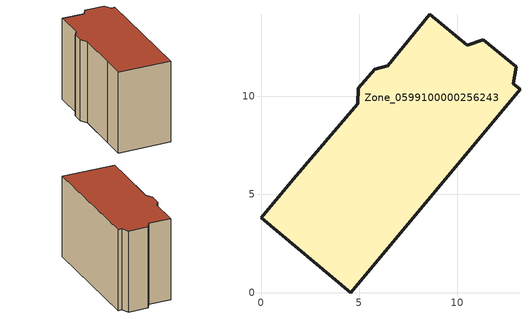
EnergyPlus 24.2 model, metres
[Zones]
Zone_0599100000256243
 floor ground (C_G): 4.92,9.6 4.96,10.41 5.78,11.37 6.46,11.55 8.6,14.16 10.5,12.58 11.31,12.87 12.98,11.49 12.84,10.63 13.18,10.35 4.57,0 0,3.81 1.65,5.77 z0
 wall outside (C_F): 12.84,10.63 12.98,11.49 11.31,12.87 10.5,12.58 8.6,14.16 6.46,11.55 5.78,11.37 4.96,10.41 4.92,9.6 1.65,5.77 0,3.81 4.57,0 13.18,10.35 12.84,10.63 z0:9.24
 roof outside (C_R): 4.57,0 13.18,10.35 12.84,10.63 12.98,11.49 11.31,12.87 10.5,12.58 8.6,14.16 6.46,11.55 5.78,11.37 4.96,10.41 4.92,9.6 1.65,5.77 0,3.81 z9.24
[BUILDING]
Pand.0599100000256243: North Axis=0; Terrain=City; Loads Convergence Tolerance Value=0.04; Temperature Convergence Tolerance Value=0.4; Solar Distribution=FullExterior; Maximum Number of Warmup Days=25; Minimum Number of Warmup Days=1
[Site:Location]
Rotterdam.The.Hague.AP_ZH_NLD Design_Conditions: Latitude=51.96; Longitude=4.45; Time Zone=1; Elevation=-4.5
[SITE:GROUNDTEMPERATURE:BUILDINGSURFACE]
18, 18, 18, 18, 18, 18, 18, 18, 18, 18, 18, 18
[MATERIAL] Thermal Absorptance=0.9; Solar Absorptance=0.7; Visible Absorptance=0.7
Name | Roughness | Thickness | Conductivity | Density | Specific Heat
G.TI.1946-1964 | MediumSmooth | 0.15 | 1 | 540 | 1210
F.TI.1946-1964 | Rough | 0.3 | 0.857143 | 1920 | 840
R.TI.1946-1964 | MediumRough | 0.2 | 0.277778 | 1500 | 1000
[CONSTRUCTION]
C_G: G.TI.1946-1964
C_F: F.TI.1946-1964
C_R: R.TI.1946-1964
[ZONE]
Zone_0599100000256243: Type=1; Multiplier=1; Ceiling Height=Autocalculate; Volume=Autocalculate; Floor Area=autocalculate; Part of Total Floor Area=Yes
[ZONEINFILTRATION:DESIGNFLOWRATE]
Infil_Zone_0599100000256243: Zone or ZoneList or Space or SpaceList=Zone_0599100000256243; Schedule=AlwaysOn; Design Flow Rate Calculation Method=Flow/Area; Flow Rate per Floor Area=0.003; Constant Term Coefficient=1; Temperature Term Coefficient=0; Velocity Term Coefficient=0; Velocity Squared Term Coefficient=0
[HVACTEMPLATE:ZONE:IDEALLOADSAIRSYSTEM]
Zone_0599100000256243: Maximum Heating Supply Air Temperature=50; Minimum Cooling Supply Air Temperature=13; Maximum Heating Supply Air Humidity Ratio=0.0156; Minimum Cooling Supply Air Humidity Ratio=0.0077; Heating Limit=NoLimit; Cooling Limit=NoLimit; Dehumidification Control Type=ConstantSensibleHeatRatio; Cooling Sensible Heat Ratio=0.7; Dehumidification Setpoint=60; Humidification Control Type=None; Humidification Setpoint=30; Outdoor Air Method=None; Outdoor Air Flow Rate per Person=0.00944; Outdoor Air Flow Rate per Zone Floor Area=0; Outdoor Air Flow Rate per Zone=0; Demand Controlled Ventilation Type=None; Outdoor Air Economizer Type=NoEconomizer; Heat Recovery Type=None; Sensible Heat Recovery Effectiveness=0.7; Latent Heat Recovery Effectiveness=0.65
[ZONECONTROL:THERMOSTAT]
ThermostatControl_Zone_0599100000256243: Zone or ZoneList=Zone_0599100000256243; Control Type Schedule=DualSetpointControlType; Control 1=Thermostat_Zone_0599100000256243; Temperature Difference Between Cutout And Setpoint=0
[THERMOSTATSETPOINT:DUALSETPOINT]
Thermostat_Zone_0599100000256243: Heating Setpoint Temperature Schedule=HeatingSetpoint_Zone_0599100000256243; Cooling Setpoint Temperature Schedule=CoolingSetpoint_Zone_0599100000256243
[SCHEDULE:COMPACT]
HeatingSetpoint_Zone_0599100000256243: Through: 12/31, For: AllDays, Until: 24:00, 21
CoolingSetpoint_Zone_0599100000256243: Through: 12/31, For: AllDays, Until: 24:00, 24
DualSetpointControlType: Through: 12/31, For: AllDays, Until: 24:00, 4
AlwaysOn: Through: 12/31, For: AllDays, Until: 24:00, 1
